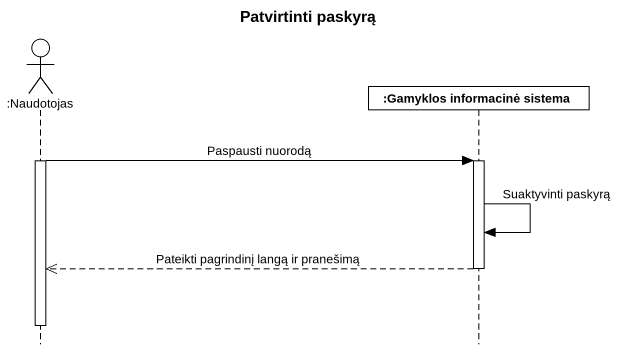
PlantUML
@startuml
title Patvirtinti paskyrą
hide footbox
actor ":Naudotojas" as Naudotojas
participant ":Gamyklos informacinė sistema" as Gamyklos_informacinė_sistema

activate Naudotojas
Naudotojas -> Gamyklos_informacinė_sistema : Paspausti nuorodą
activate Gamyklos_informacinė_sistema
Gamyklos_informacinė_sistema -> Gamyklos_informacinė_sistema : Suaktyvinti paskyrą
Gamyklos_informacinė_sistema -->> Naudotojas : Pateikti pagrindinį langą ir pranešimą
deactivate Gamyklos_informacinė_sistema
deactivate Naudotojas
@enduml
